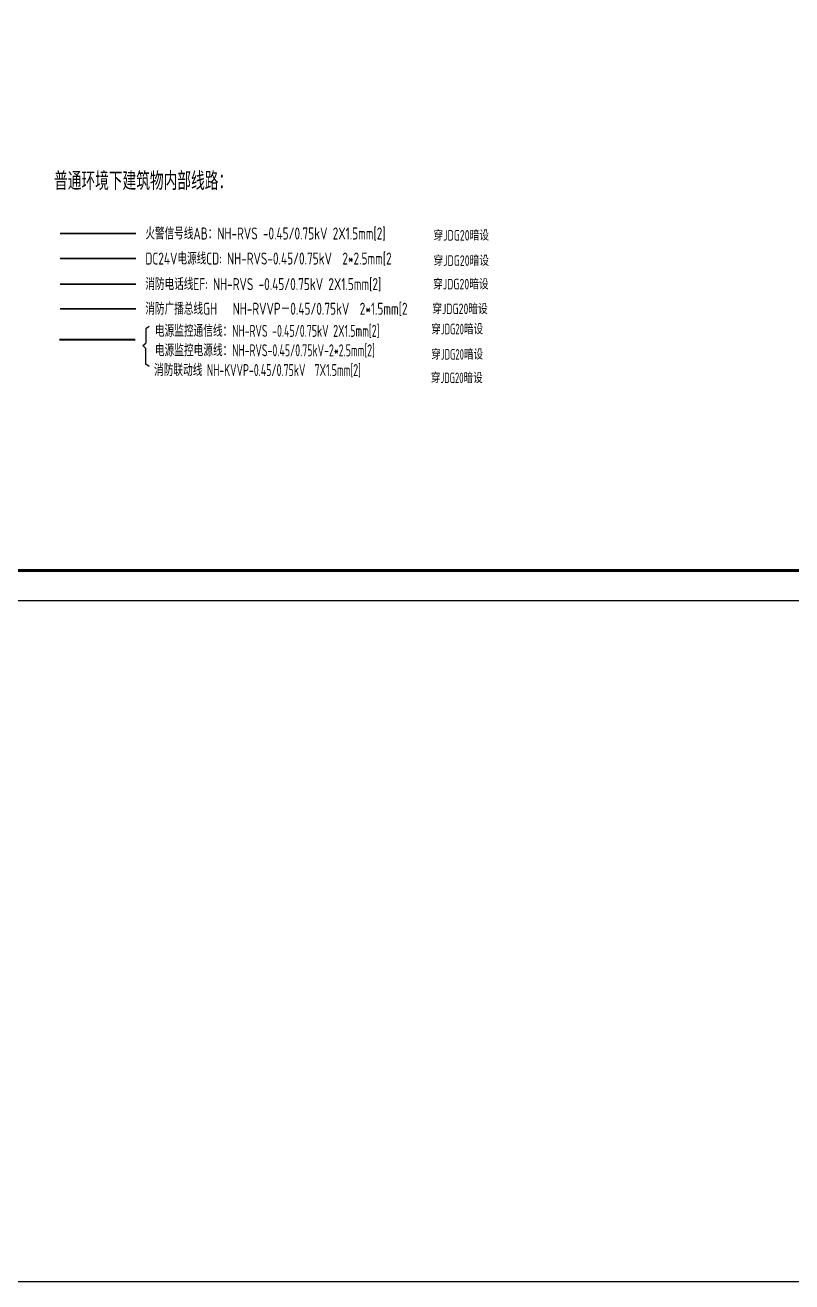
# Model space of a CAD drawing. Extents: x 5279878 to 5976284, y -275259 to -27697.
# Drawn here: x 5801491 to 5827020, y -274199 to -232361 of the extents above; entities that cross this region are included whole.
import ezdxf
from ezdxf.enums import TextEntityAlignment as Align

# ---------------------------------------------------------------- set-up
doc = ezdxf.new("R2010")
doc.units = 0
doc.header["$LTSCALE"] = 1000
doc.header["$MEASUREMENT"] = 0
doc.linetypes.add('DASH', pattern=[0.35, 0.25, -0.1])
doc.linetypes.add('DOTE', pattern=[2.42, 2, -0.2, 0.02, -0.2])
doc.layers.get('0').update_dxf_attribs({"linetype": 'CONTINUOUS'})
for name, color, linetype in [('PUB_TITLE', 4, 'CONTINUOUS'), ('SIG_TEXT', 7, 'CONTINUOUS'), ('TEL_TAB', 7, 'CONTINUOUS'), ('WIRE-消防', 5, 'CONTINUOUS'), ('WIRE-照明', 1, 'CONTINUOUS'), ('电信', 7, 'CONTINUOUS'), ('电气', 7, 'CONTINUOUS'), ('电气文字', 7, 'CONTINUOUS')]:
    doc.layers.add(name, color=color, linetype=linetype)
doc.styles.add('sceic', font='sceie.shx', dxfattribs={"width": 0.8, "bigfont": 'sceic.shx'})
doc.styles.add('sceie', font='sceie.shx', dxfattribs={"width": 0.7, "bigfont": 'sceic.shx'})
doc.styles.add('TG_LINETYPE', font='SIMPLEX', dxfattribs={"width": 0.8, "height": 3, "bigfont": 'HZTXT'})
doc.linetypes.add('TG_BC', pattern='A,2,-0.85,["BC",TG_LINETYPE,S=0.1,R=0,X=-0.65,Y=-0.15],0', length=2.85)
doc.linetypes.add('TG_F', pattern='A,2,-0.4,["F",TG_LINETYPE,S=0.1,R=0,X=-0.28,Y=-0.15],0', length=2.4)

msp = doc.modelspace()

# ---------------------------------------------------------------- linework, layer by layer
at = {"color": 1}
msp.add_lwpolyline([(5441084.2, -114524.5), (5976284, -114524.5), (5976284, -274198.7), (5441084.2, -274198.7)], close=True, dxfattribs=at)
at = {"layer": 'PUB_TITLE', "color": 4}
msp.add_lwpolyline([(5762511.4, -251519.8), (5846611.4, -251519.8), (5846611.4, -192119.8), (5762511.4, -192119.8)], close=True, dxfattribs=at)
at = {"layer": 'PUB_TITLE', "color": 4, "const_width": 100}
msp.add_lwpolyline([(5765011.4, -250519.8), (5845611.4, -250519.8), (5845611.4, -193119.8), (5765011.4, -193119.8)], close=True, dxfattribs=at)
at = {"layer": 'WIRE-消防', "color": 5, "linetype": 'Continuous', "const_width": 60}
msp.add_lwpolyline([(5802652.1, -239297.1), (5805179, -239297.1)], dxfattribs=at)
at = {"layer": 'WIRE-消防', "color": 3, "linetype": 'TG_F', "const_width": 60}
msp.add_lwpolyline([(5802652.1, -240982.1), (5805179, -240982.1)], dxfattribs=at)
at = {"layer": 'WIRE-消防', "color": 6, "linetype": 'DOTE', "const_width": 60}
msp.add_lwpolyline([(5802627.8, -242832.8), (5805154.8, -242832.8)], dxfattribs=at)
at = {"layer": 'WIRE-照明', "color": 1, "linetype": 'DASH', "const_width": 60}
msp.add_lwpolyline([(5802652.1, -240131.4), (5805179, -240131.4)], dxfattribs=at)
at = {"layer": 'WIRE-照明', "color": 4, "linetype": 'TG_BC', "const_width": 60}
msp.add_lwpolyline([(5802652.1, -241802.2), (5805179, -241802.2)], dxfattribs=at)
at = {"layer": '电信'}
for p, q in [((5805617.2, -242391.4), (5805514.1, -242471.1)), ((5805514.1, -242471.1), (5805514.1, -242949.6)), ((5805415.2, -243030.2), (5805514.1, -242949.6)), ((5805415.2, -243030.2), (5805514.1, -243125.3)), ((5805514.1, -243648.6), (5805514.1, -243125.3)), ((5805617.2, -243728.4), (5805514.1, -243648.6))]:
    msp.add_line(p, q, dxfattribs=at)

# ---------------------------------------------------------------- texts
at = {"layer": 'SIG_TEXT'}
for s, style, width, p in [('火警信号线AB：NH-RVS -0.45/0.75kV 2X1.5mm[2] ', 'sceic', 0.8, (5805494.2, -239497.4)), ('DC24V电源线CD: NH-RVS-0.45/0.75kV  2*2.5mm[2', 'sceic', 0.8, (5805494.2, -240331.7)), ('消防电话线EF: NH-RVS -0.45/0.75kV 2X1.5mm[2]  ', 'sceic', 0.8, (5805494.2, -241182.3)), ('电源监控通信线：NH-RVS -0.45/0.75kV 2X1.5mm[2] ', 'sceie', 0.7, (5805812.2, -242738.5)), ('电源监控电源线：NH-RVS-0.45/0.75kV-2*2.5mm[2]', 'sceie', 0.7, (5805812.2, -243386.5)), ('消防联动线 NH-KVVP-0.45/0.75kV  7X1.5mm[2] ', 'sceie', 0.7, (5805783.6, -244044.4))]:
    msp.add_text(s, height=400, dxfattribs=dict(at, style=style, width=width)).set_placement(p)
at = {"layer": 'TEL_TAB', "style": 'sceic', "width": 0.8}
msp.add_text('消防广播总线GH   NH-RVVP－0.45/0.75kV  2*1.5mm[2 ', height=400, dxfattribs=at).set_placement((5805494.2, -242002.5))
at = {"layer": '电气', "style": 'sceic', "width": 0.8}
msp.add_text('普通环境下建筑物内部线路：', height=600, dxfattribs=at).set_placement((5802454.7, -237551.2), align=Align.MIDDLE_LEFT)
at = {"layer": '电气文字'}
for style, width, p in [('sceic', 0.8, (5815089.4, -239533.3)), ('sceic', 0.8, (5815089.4, -240375.1)), ('sceic', 0.8, (5815076.4, -241157.1)), ('sceic', 0.8, (5815047.5, -241979.9)), ('sceie', 0.7, (5815013.5, -242653.6)), ('sceie', 0.7, (5815013.5, -243495.5)), ('sceie', 0.7, (5815000.5, -244277.5))]:
    msp.add_text('穿JDG20暗设', height=350, dxfattribs=dict(at, style=style, width=width)).set_placement(p)

doc.saveas('drawing.dxf')
